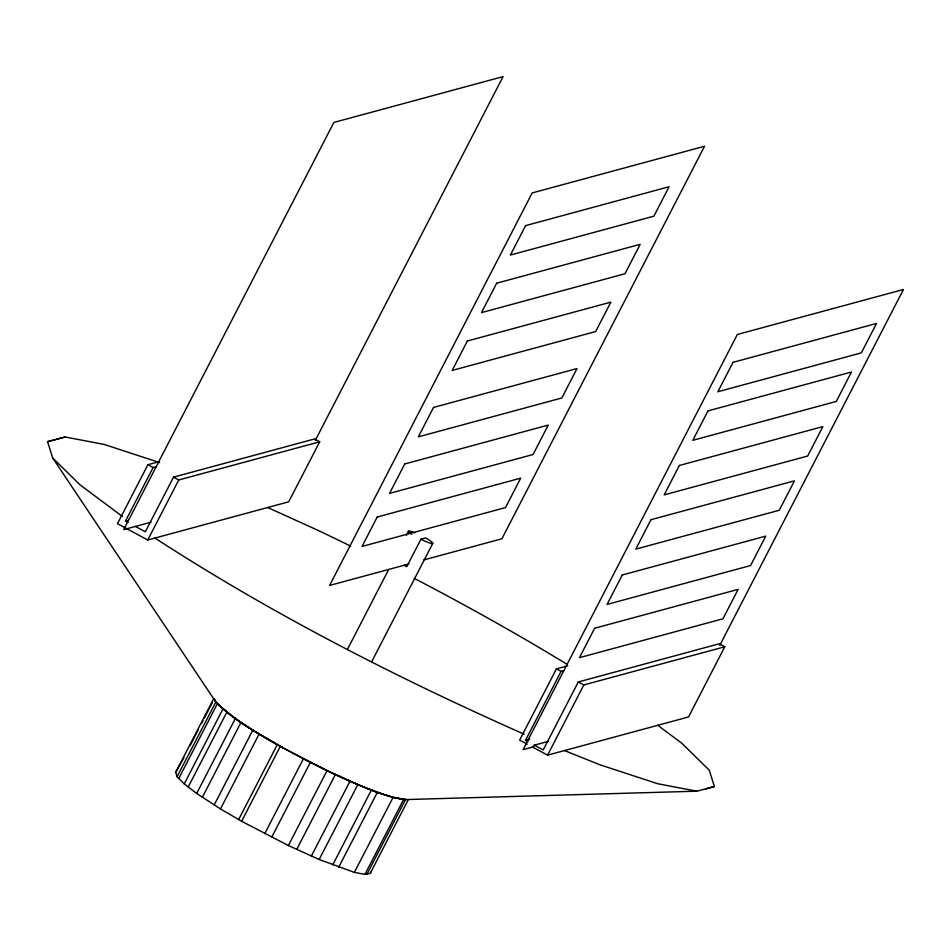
<?xml version="1.0" encoding="UTF-8"?>
<svg xmlns="http://www.w3.org/2000/svg" width="951" height="951" viewBox="0 0 951 951"><rect width="100%" height="100%" fill="white"/><g stroke="black" fill="none" stroke-linecap="round" stroke-linejoin="round"><path stroke-width="1.43" d="M213.702 698.688L175.697 772.307L177.088 776.729L184.244 783.921L196.691 793.431L220.466 808.932L241.625 821.284L288.367 845.534L319.179 859.49L354.366 872.376L364.946 874.385L370.224 873.41L370.688 872.281M159.281 461.639L147.892 464.718L117.46 523.692L147.75 540.002L288.712 501.819L319.702 441.787L314.472 438.97L173.51 477.152L145.325 531.775L135.399 526.438M127.957 522.432L125.473 521.1L153.123 467.535L155.964 466.763M147.75 540.002L178.74 479.97L319.702 441.787M315.352 440.289L503.055 76.615L333.884 122.441L123.725 529.6L151.054 522.194M183.983 757.471L175.697 772.307M190.093 745.643L198.236 729.857M201.624 723.283L202.979 720.656M204.346 718.029L212.489 702.254M177.088 776.729L215.829 702.016C248.71 732.864 290.816 751.742 330.461 772.283C354.854 782.423 379.045 796.546 405.637 799.327L366.955 874.266M178.752 778.524L217.422 703.585M184.244 783.921L222.926 708.97M188.179 787.083L226.861 712.133M196.691 793.431L235.373 718.492M202.325 797.33L241.007 722.391M214.189 804.986L252.859 730.047M220.466 808.932L259.147 733.982M238.642 819.56L277.323 744.621M241.625 821.284L280.307 746.345M347.365 649.545L388.745 569.364M406.386 535.187L408.419 531.24M264.723 833.718L303.405 758.779M420.948 539.217L423.445 540.441A13.623 1.712 27.3 0 0 432.646 543.532A13.623 1.712 27.3 0 0 427.07 538.777L425.632 537.945L420.948 539.217L406.778 566.653L404.116 565.263M271.689 837.249L310.371 762.31M371.663 661.813L432.8 543.366M288.367 845.534L327.049 770.595M296.712 849.457L335.394 774.518M311.346 856.09L350.016 781.151M319.179 859.49L357.861 784.551M332.719 864.923L371.401 789.984M338.699 867.229L377.369 792.29M354.366 872.376L393.048 797.437L404.508 799.613L696.821 791.196L714.403 786.572L709.268 770.215L681.76 743.207L657.759 725.304M364.946 874.385L403.628 799.446L394.047 797.627M370.224 873.41L408.217 799.779M567.806 665.771L556.418 668.862L519.65 740.104L527.27 744.205M528.019 741.744L525.475 740.377L561.09 671.37L563.943 670.61M548.584 741.293L534.343 745.156L533.463 746.868L523.05 749.685L737.346 334.479L903.45 289.484L719.764 645.372M532.346 746.939L547.586 755.142L688.548 716.959L724.781 646.763L719.253 643.791L578.291 681.974L543.211 749.923L534.343 745.156M547.586 755.142L583.819 684.946L724.781 646.763M47.598 441.74L65.132 436.996L104.241 444.45L159.661 462.626M125.473 521.1L128.314 520.328M408.918 563.967L329.605 585.447L532.191 192.934L704.513 146.264L501.914 538.777L423.825 559.925M525.475 740.377L529.755 739.224M705.606 788.89L714.379 786.513M65.132 436.996L47.55 441.609L52.685 457.978L215.829 702.016M404.508 799.613L405.637 799.327M696.821 791.196L657.712 783.731L599.736 764.723L564.502 750.565M390.267 796.451C360.215 787.214 331.923 773.127 303.904 759.041M393.048 797.437C353.701 785.217 316.873 766.161 280.747 746.606C258.185 732.912 233.613 720.87 215.366 701.362L214.688 699.056M267.671 507.513L317.907 530.301A375.407 47.051 27.3 0 1 350.669 546.136M524.191 734.231C396.722 677.683 271.986 614.013 154.918 538.052M556.418 668.862L561.09 671.37M578.291 681.974L583.819 684.946M173.51 477.152L178.74 479.97M147.892 464.718L153.123 467.535M283.172 747.914C259.98 734.065 235.063 721.631 216.032 702.076M122.346 516.417L80.193 484.974L52.685 457.978M414.208 578.327A375.407 47.051 27.3 0 1 567.343 664.511M411.7 534.272A13.623 1.712 27.3 0 1 414.814 532.845M525.594 225.625L510.402 255.046L653.896 216.174L669.076 186.753L525.594 225.625M496.684 283.196L481.491 312.617L624.985 273.745L640.166 244.324L496.684 283.196M467.369 341.005L452.189 370.426L595.671 331.554L610.863 302.133L467.369 341.005M433.537 407.432L418.345 436.854L561.839 397.982L577.019 368.56L433.537 407.432M377.214 517.023L362.034 546.445L505.516 507.572L520.696 478.151L377.214 517.023M404.734 463.969L389.541 493.391L533.035 454.519L548.216 425.097L404.734 463.969M594.648 628.242L579.468 657.664L722.95 618.792L738.142 589.37L594.648 628.242M622.263 574.998L607.071 604.42L750.565 565.548L765.745 536.126L622.263 574.998M650.971 519.698L635.779 549.119L779.273 510.259L794.454 480.837L650.971 519.698M679.383 465.467L664.19 494.889L807.684 456.028L822.865 426.607L679.383 465.467M707.984 410.891L692.803 440.313L836.286 401.441L851.466 372.019L707.984 410.891M733.031 362.331L717.839 391.753L861.333 352.88L876.513 323.459L733.031 362.331"/></g></svg>
